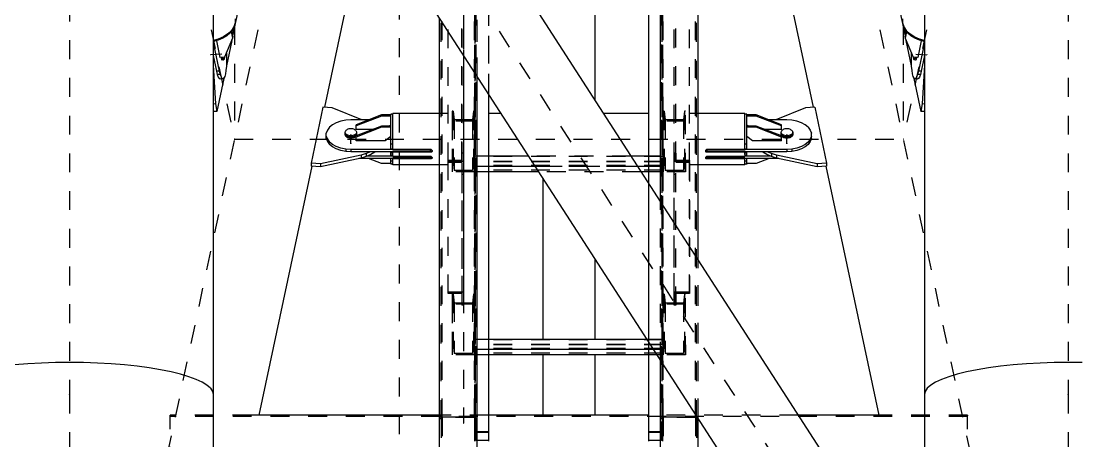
# Model space of a CAD drawing. Header units: millimetres. Extents: x 149919 to 150445, y 136651 to 136866.
# Drawn here: x 150259.96 to 150265.59, y 136826.68 to 136828.9 of the extents above; entities that cross this region are included whole.
import ezdxf

# ---------------------------------------------------------------- set-up
doc = ezdxf.new("R2010")
doc.units = ezdxf.units.MM
doc.header["$LTSCALE"] = 0.25
for name, pattern in [('CENTER', [50.8, 31.75, -6.35, 6.35, -6.35]), ('XKITLINE00', [0]), ('XKITLINE02', [4, 2, -2]), ('XKITLINE03', [6, 3, -1, 1, -1])]:
    doc.linetypes.add(name, pattern=pattern)

# ---------------------------------------------------------------- blocks, each defined once
blk = doc.blocks.new('çatıı')
at = {"color": 1, "linetype": 'XKITLINE03'}
for p, q in [((12049.02, 19347.97), (12049.01, 17639.73)), ((12055.02, 19330.99), (12055.02, 17630.24)), ((12154.97, 17630.24), (12154.97, 19330.99)), ((12049.01, 17897.76), (12049.01, 17778.54)), ((12160.99, 17778.54), (12160.99, 17897.76)), ((12055.01, 17799.82), (12055.01, 17773)), ((12154.99, 17773), (12154.99, 17799.82)), ((12049.01, 17778.54), (12049.01, 17709.22)), ((12160.99, 17709.22), (12160.99, 17778.54)), ((12154.99, 17775.87), (12055.01, 17775.87)), ((12055.01, 17702.73), (12055.01, 17675.91)), ((12154.99, 17675.91), (12154.99, 17702.73)), ((12154.99, 17678.78), (12055.01, 17678.78))]:
    blk.add_line(p, q, dxfattribs=at)
at = {"color": 116, "linetype": 'XKITLINE02', "true_color": 0x136734}
for p, q in [((12037.16, 17641.93), (12037.17, 19341.44)), ((12037.69, 17642.74), (12037.7, 19342.25)), ((12054.93, 17642.74), (12054.93, 19342.25)), ((12055.46, 17641.93), (12055.47, 19341.44)), ((12154.54, 17641.93), (12154.54, 19341.44)), ((12155.07, 17642.74), (12155.07, 19342.25)), ((12172.31, 17642.74), (12172.31, 19342.25)), ((12172.84, 17641.93), (12172.84, 19341.44)), ((12062.52, 17630.44), (12062.52, 19335.78)), ((12147.47, 17630.24), (12147.47, 19335.78)), ((12154.12, 17630.57), (12154.12, 19335.45)), ((12154.97, 17630.24), (12154.97, 19335.78)), ((12055.02, 17630.24), (12055.02, 19043.1)), ((12055.87, 17630.57), (12055.87, 19043.1)), ((12056.31, 17641.93), (12056.31, 19043.1)), ((12062.52, 17635.03), (12062.52, 19043.1)), ((12147.47, 17634.82), (12147.47, 19043.1)), ((12153.69, 17672.9), (12153.69, 19043.1)), ((12173.69, 17641.93), (12173.69, 19043.1)), ((12056.31, 17823.56), (12056.31, 17907.64)), ((12048.21, 17778.98), (12048.21, 17902.08)), ((12049.01, 17778.54), (12049.01, 17902.08)), ((12160.99, 17778.54), (12160.99, 17902.08)), ((12161.79, 17778.98), (12161.79, 17902.08)), ((12041.01, 17778.54), (12041.01, 17898.19)), ((12062.52, 17813.95), (12062.52, 17898.02)), ((12168.99, 17778.54), (12168.99, 17898.19)), ((12043.69, 17805.16), (12043.01, 17805.16)), ((12043.01, 17805.16), (12043.01, 17799.82)), ((12043.01, 17805.16), (12043.01, 17778.34)), ((12043.69, 17805.16), (12044.07, 17800.5)), ((12043.69, 17805.16), (12043.69, 17778.34)), ((12054.33, 17805.16), (12053.95, 17800.5)), ((12055.01, 17805.16), (12054.33, 17805.16)), ((12054.33, 17805.16), (12054.33, 17778.34)), ((12055.01, 17805.16), (12055.01, 17799.82)), ((12055.01, 17805.16), (12055.01, 17778.34)), ((12154.99, 17773), (12154.99, 17805.16)), ((12155.67, 17805.16), (12154.99, 17805.16)), ((12155.67, 17805.16), (12155.67, 17778.34)), ((12155.67, 17805.16), (12156.05, 17800.5)), ((12166.31, 17805.16), (12165.93, 17800.5)), ((12166.31, 17805.16), (12166.31, 17778.34)), ((12166.99, 17805.16), (12166.31, 17805.16)), ((12166.99, 17773), (12166.99, 17805.16)), ((12055.01, 17799.82), (12043.01, 17799.82)), ((12043.01, 17799.82), (12043.01, 17773)), ((12053.95, 17800.5), (12044.07, 17800.5)), ((12044.07, 17800.5), (12044.07, 17773.68)), ((12053.95, 17800.5), (12053.95, 17773.68)), ((12055.01, 17799.82), (12055.01, 17773)), ((12166.99, 17799.82), (12154.99, 17799.82)), ((12156.05, 17800.5), (12156.05, 17773.68)), ((12165.93, 17800.5), (12156.05, 17800.5)), ((12165.93, 17800.5), (12165.93, 17773.68)), ((12049.01, 17782.86), (12048.21, 17782.86)), ((12160.99, 17782.86), (12160.99, 17778.54)), ((12161.79, 17782.86), (12160.99, 17782.86)), ((12161.79, 17782.86), (12161.79, 17778.98)), ((12048.21, 17778.98), (12041.01, 17778.98)), ((12041.01, 17778.54), (12041.01, 17777.85)), ((12049.01, 17778.54), (12041.01, 17778.54)), ((12041.01, 17708.52), (12041.01, 17778.54)), ((12049.01, 17778.54), (12041.01, 17778.54)), ((12048.21, 17777.85), (12041.01, 17777.85)), ((12043.69, 17778.34), (12043.01, 17778.34)), ((12043.01, 17778.34), (12043.01, 17773)), ((12043.69, 17778.34), (12044.07, 17773.68)), ((12048.21, 17777.85), (12048.21, 17771.58)), ((12048.21, 17777.85), (12048.21, 17708.52)), ((12049.01, 17778.54), (12049.01, 17771.58)), ((12049.01, 17778.54), (12049.01, 17709.22)), ((12054.33, 17778.34), (12053.95, 17773.68)), ((12055.01, 17778.34), (12054.33, 17778.34)), ((12055.01, 17773), (12055.01, 17781.21)), ((12062.52, 17781.21), (12055.01, 17781.21)), ((12154.99, 17781.05), (12055.01, 17781.05)), ((12154.99, 17778.5), (12055.01, 17778.5)), ((12154.99, 17778.34), (12055.01, 17778.34)), ((12055.01, 17778.34), (12055.01, 17773)), ((12154.99, 17776.3), (12055.01, 17776.3)), ((12138.02, 17781.21), (12083.68, 17781.21)), ((12154.99, 17781.21), (12147.47, 17781.21)), ((12154.99, 17773), (12154.99, 17781.21)), ((12154.99, 17778.34), (12154.99, 17773)), ((12155.67, 17778.34), (12154.99, 17778.34)), ((12155.67, 17778.34), (12156.05, 17773.68)), ((12160.99, 17702.25), (12160.99, 17778.54)), ((12168.99, 17778.54), (12160.99, 17778.54)), ((12168.99, 17778.54), (12160.99, 17778.54)), ((12168.99, 17778.98), (12161.79, 17778.98)), ((12161.79, 17702.25), (12161.79, 17777.85)), ((12168.99, 17777.85), (12161.79, 17777.85)), ((12166.31, 17778.34), (12165.93, 17773.68)), ((12166.99, 17778.34), (12166.31, 17778.34)), ((12166.99, 17778.34), (12166.99, 17773)), ((12168.99, 17778.98), (12168.99, 17778.54)), ((12168.99, 17708.52), (12168.99, 17778.54)), ((12168.99, 17777.85), (12168.99, 17708.52)), ((12055.01, 17773), (12043.01, 17773)), ((12053.95, 17773.68), (12044.07, 17773.68)), ((12049.01, 17771.58), (12048.21, 17771.58)), ((12048.21, 17771.58), (12048.21, 17702.25)), ((12049.01, 17771.58), (12049.01, 17702.25)), ((12062.52, 17775.87), (12055.01, 17775.87)), ((12154.99, 17773.94), (12055.01, 17773.94)), ((12062.52, 17773), (12055.01, 17773)), ((12141.47, 17775.87), (12087.13, 17775.87)), ((12143.33, 17773), (12088.99, 17773)), ((12154.99, 17775.87), (12147.47, 17775.87)), ((12154.99, 17773), (12147.47, 17773)), ((12166.99, 17773), (12154.99, 17773)), ((12165.93, 17773.68), (12156.05, 17773.68)), ((12161.79, 17771.58), (12160.99, 17771.58)), ((12147.47, 17682.52), (12147.47, 17766.6)), ((12153.69, 17672.9), (12153.69, 17756.98)), ((12173.69, 17642.84), (12173.69, 17726.03)), ((12049.01, 17709.22), (12041.01, 17709.22)), ((12048.21, 17708.52), (12041.01, 17708.52)), ((12048.21, 17708.52), (12048.21, 17702.25)), ((12049.01, 17709.22), (12049.01, 17702.25)), ((12160.99, 17709.22), (12160.99, 17702.25)), ((12168.99, 17709.22), (12160.99, 17709.22)), ((12161.79, 17708.52), (12161.79, 17702.25)), ((12168.99, 17708.52), (12161.79, 17708.52)), ((12043.69, 17708.07), (12043.01, 17708.07)), ((12043.01, 17708.07), (12043.01, 17702.73)), ((12043.01, 17708.07), (12043.01, 17681.25)), ((12043.69, 17708.07), (12044.07, 17703.41)), ((12043.69, 17708.07), (12043.69, 17681.25)), ((12053.95, 17703.41), (12044.07, 17703.41)), ((12044.07, 17703.41), (12044.07, 17676.59)), ((12054.33, 17708.07), (12053.95, 17703.41)), ((12053.95, 17703.41), (12053.95, 17676.59)), ((12055.01, 17708.07), (12054.33, 17708.07)), ((12054.33, 17708.07), (12054.33, 17681.25)), ((12055.01, 17708.07), (12055.01, 17702.73)), ((12055.01, 17708.07), (12055.01, 17681.25)), ((12154.99, 17675.91), (12154.99, 17708.07)), ((12155.67, 17708.07), (12154.99, 17708.07)), ((12155.67, 17708.07), (12155.67, 17681.25)), ((12155.67, 17708.07), (12156.05, 17703.41)), ((12156.05, 17703.41), (12156.05, 17676.59)), ((12165.93, 17703.41), (12156.05, 17703.41)), ((12166.31, 17708.07), (12165.93, 17703.41)), ((12165.93, 17703.41), (12165.93, 17676.59)), ((12166.31, 17708.07), (12166.31, 17681.25)), ((12166.99, 17708.07), (12166.31, 17708.07)), ((12166.99, 17675.91), (12166.99, 17708.07)), ((12055.01, 17702.73), (12043.01, 17702.73)), ((12043.01, 17702.73), (12043.01, 17675.91)), ((12049.01, 17702.25), (12048.21, 17702.25)), ((12055.01, 17702.73), (12055.01, 17675.91)), ((12166.99, 17702.73), (12154.99, 17702.73)), ((12161.79, 17702.25), (12160.99, 17702.25)), ((12043.69, 17681.25), (12043.01, 17681.25)), ((12043.01, 17681.25), (12043.01, 17675.91)), ((12043.69, 17681.25), (12044.07, 17676.59)), ((12054.33, 17681.25), (12053.95, 17676.59)), ((12055.01, 17681.25), (12054.33, 17681.25)), ((12055.01, 17675.91), (12055.01, 17684.12)), ((12062.52, 17684.12), (12055.01, 17684.12)), ((12154.99, 17683.96), (12055.01, 17683.96)), ((12154.99, 17681.41), (12055.01, 17681.41)), ((12154.99, 17681.25), (12055.01, 17681.25)), ((12055.01, 17681.25), (12055.01, 17675.91)), ((12154.99, 17684.12), (12146.44, 17684.12)), ((12154.99, 17675.91), (12154.99, 17684.12)), ((12154.99, 17681.25), (12154.99, 17675.91)), ((12155.67, 17681.25), (12154.99, 17681.25)), ((12155.67, 17681.25), (12156.05, 17676.59)), ((12166.31, 17681.25), (12165.93, 17676.59)), ((12166.99, 17681.25), (12166.31, 17681.25)), ((12166.99, 17681.25), (12166.99, 17675.91)), ((12055.01, 17675.91), (12043.01, 17675.91)), ((12053.95, 17676.59), (12044.07, 17676.59)), ((12154.99, 17679.21), (12055.01, 17679.21)), ((12062.52, 17678.78), (12055.01, 17678.78)), ((12154.99, 17676.84), (12055.01, 17676.84)), ((12062.52, 17675.91), (12055.01, 17675.91)), ((12154.99, 17678.78), (12147.47, 17678.78)), ((12154.99, 17675.91), (12147.47, 17675.91)), ((12166.99, 17675.91), (12154.99, 17675.91)), ((12165.93, 17676.59), (12156.05, 17676.59)), ((11893.35, 17617.19), (11893.35, 17643.89)), ((11936.42, 17643.89), (11893.35, 17643.89)), ((11893.35, 17616.59), (11893.35, 17643.54)), ((12316.66, 17643.29), (11893.35, 17643.29)), ((12062.52, 17643.89), (12036.31, 17643.89)), ((12036.31, 17641.93), (12036.31, 17642.84)), ((12037.16, 17641.93), (12036.31, 17641.93)), ((12037.16, 17641.93), (12036.31, 17641.93)), ((12037.69, 17642.74), (12037.16, 17641.93)), ((12037.69, 17642.74), (12037.16, 17641.93)), ((12037.16, 17641.93), (12037.16, 17478.12)), ((12054.93, 17642.74), (12037.69, 17642.74)), ((12054.93, 17642.74), (12037.69, 17642.74)), ((12037.69, 17642.74), (12037.69, 17477.59)), ((12054.93, 17642.74), (12055.46, 17641.93)), ((12054.93, 17642.74), (12055.46, 17641.93)), ((12054.93, 17642.74), (12054.93, 17460.35)), ((12056.31, 17641.93), (12055.46, 17641.93)), ((12056.31, 17641.93), (12055.46, 17641.93)), ((12055.46, 17641.93), (12055.46, 17459.82)), ((12056.31, 17642.84), (12056.31, 17642.84)), ((12226.78, 17643.89), (12147.47, 17643.89)), ((12153.69, 17641.93), (12153.69, 17642.84)), ((12154.54, 17641.93), (12153.69, 17641.93)), ((12154.54, 17641.92), (12153.69, 17641.92)), ((12155.07, 17642.74), (12154.54, 17641.93)), ((12155.07, 17642.74), (12154.54, 17641.92)), ((12154.54, 17641.92), (12154.54, 17459.82)), ((12172.31, 17642.74), (12155.07, 17642.74)), ((12172.31, 17642.74), (12155.07, 17642.74)), ((12155.07, 17642.74), (12155.07, 17460.35)), ((12172.31, 17642.74), (12172.84, 17641.93)), ((12172.31, 17642.74), (12172.84, 17641.92)), ((12172.31, 17642.74), (12172.31, 17477.59)), ((12173.69, 17641.93), (12172.84, 17641.93)), ((12173.69, 17641.92), (12172.84, 17641.92)), ((12172.84, 17641.92), (12172.84, 17478.12)), ((12173.69, 17642.84), (12173.12, 17642.84)), ((12173.69, 17642.84), (12173.12, 17642.84)), ((12173.69, 17641.96), (12173.69, 17642.84)), ((12316.66, 17643.89), (12273.57, 17643.89)), ((12316.66, 17616.59), (12316.66, 17643.89)), ((12316.66, 17643.89), (12316.66, 17643.54)), ((12056.31, 17635.03), (12055.02, 17635.03)), ((12056.31, 17634.7), (12055.87, 17634.69)), ((12056.31, 17630.56), (12055.87, 17630.57)), ((12154.97, 17635.03), (12153.69, 17635.03)), ((12154.12, 17634.69), (12153.69, 17634.7)), ((12154.12, 17630.57), (12153.69, 17630.56))]:
    blk.add_line(p, q, dxfattribs=at)
at = {"color": 8, "linetype": 'CENTER'}
for p, q in [((11840, 19282.77), (11840, 17654.86)), ((12370, 19282.77), (12370, 17654.86)), ((11927.5, 18610.27), (11927.5, 17790.27)), ((12282.5, 18610.27), (12282.5, 17790.27)), ((12015, 18543.85), (12015, 16877.2)), ((12015, 18200.27), (11840, 17380.27)), ((11840, 18200.27), (12370, 17380.27)), ((11840, 18200.27), (11927.5, 17790.27)), ((12195, 18200.27), (12370, 17380.27)), ((12370, 18200.27), (12282.5, 17790.27)), ((11920.85, 17835.35), (11914.95, 17835.11)), ((12289.14, 17835.35), (12295.04, 17835.11)), ((11927.5, 17790.27), (12282.5, 17790.27)), ((11989.29, 17787.87), (11989.29, 17792.68)), ((12220.7, 17787.87), (12220.7, 17792.68)), ((11840, 17654.86), (11840, 16010.75)), ((12370, 17654.86), (12370, 16010.75))]:
    blk.add_line(p, q, dxfattribs=at)
at = {"color": 7, "linetype": 'XKITLINE00'}
for p, q in [((12147.47, 17766.6), (12147.47, 18177.45)), ((12153.69, 17756.98), (12153.69, 18177.45)), ((12173.69, 17726.03), (12173.69, 18177.45)), ((12036.31, 17642.84), (12036.31, 17854.51)), ((12056.31, 17642.84), (12056.31, 17823.56)), ((12062.52, 17630.24), (12062.52, 17813.95)), ((12083.68, 17781.21), (12062.52, 17781.21)), ((12147.47, 17781.21), (12138.02, 17781.21)), ((12087.13, 17775.87), (12062.52, 17775.87)), ((12088.99, 17773), (12062.52, 17773)), ((12147.47, 17775.87), (12141.47, 17775.87)), ((12147.47, 17773), (12143.33, 17773)), ((12146.44, 17684.12), (12062.52, 17684.12)), ((12147.47, 17634.82), (12147.47, 17682.52)), ((12147.47, 17678.78), (12062.52, 17678.78)), ((12147.47, 17675.91), (12062.52, 17675.91)), ((12153.69, 17642.84), (12153.69, 17672.9)), ((12036.31, 17643.89), (11936.42, 17643.89)), ((12056.31, 17642.84), (12036.31, 17642.84)), ((12036.31, 17478.97), (12036.31, 17642.84)), ((12056.31, 17642.84), (12036.31, 17642.84)), ((12056.31, 17458.97), (12056.31, 17642.84)), ((12147.47, 17643.89), (12062.52, 17643.89)), ((12173.12, 17642.84), (12153.69, 17642.84)), ((12153.69, 17458.97), (12153.69, 17642.84)), ((12173.12, 17642.84), (12153.69, 17642.84)), ((12173.69, 17478.97), (12173.69, 17641.96)), ((12273.57, 17643.89), (12226.78, 17643.89)), ((12062.52, 17635.03), (12056.31, 17635.03)), ((12062.52, 17634.82), (12056.31, 17634.7)), ((12062.52, 17630.44), (12056.31, 17630.56)), ((12153.69, 17635.03), (12147.47, 17635.03)), ((12153.69, 17634.7), (12147.47, 17634.82)), ((12147.47, 17630.24), (12147.47, 17634.82)), ((12153.69, 17630.56), (12147.47, 17630.44))]:
    blk.add_line(p, q, dxfattribs=at)
at = {"color": 8, "linetype": 'XKITLINE00'}
for p, q in [((12293.8, 18165.01), (12293.8, 17654.86)), ((12179.05, 18068.02), (12234.71, 17807.22)), ((11986.48, 18015.68), (12262.23, 17589.04)), ((11916.2, 17996.63), (11916.2, 17654.86)), ((11947.92, 17991.25), (12223.68, 17564.61)), ((11998.02, 17913.75), (11975.28, 17807.22)), ((11931.44, 17868.21), (11926.56, 17845.03)), ((12118.8, 17870.09), (12118.8, 17810.96)), ((12278.55, 17868.21), (12283.43, 17845.03)), ((11927.18, 17849.94), (11925.88, 17847.92)), ((11927.63, 17850.67), (11926.12, 17847.1)), ((11927.39, 17850.35), (11926.56, 17848.51)), ((11927.84, 17852.03), (11927.18, 17849.94)), ((11927.47, 17850.84), (11927.39, 17850.35)), ((11927.54, 17851.09), (11927.63, 17850.67)), ((11927.74, 17851.35), (11927.63, 17850.67)), ((11927.69, 17851.57), (11927.74, 17851.35)), ((11927.83, 17854.09), (11927.84, 17852.03)), ((12282.16, 17854.09), (12282.15, 17852.03)), ((12282.15, 17852.03), (12282.81, 17849.94)), ((12282.3, 17851.57), (12282.25, 17851.35)), ((12282.25, 17851.35), (12282.36, 17850.67)), ((12282.45, 17851.09), (12282.36, 17850.67)), ((12282.36, 17850.67), (12283.87, 17847.1)), ((12282.53, 17850.84), (12282.6, 17850.35)), ((12282.6, 17850.35), (12283.43, 17848.51)), ((12282.81, 17849.94), (12284.11, 17847.92)), ((11921.3, 17843.84), (11918.87, 17842.78)), ((11921.65, 17844.52), (11918.93, 17843.3)), ((11923.45, 17845.18), (11921.3, 17843.84)), ((11924, 17846.08), (11921.65, 17844.52)), ((11926.56, 17843.83), (11922.28, 17833.73)), ((11925.23, 17846.76), (11923.45, 17845.18)), ((11925.88, 17847.92), (11924, 17846.08)), ((11925.78, 17847.49), (11925.23, 17846.76)), ((11925.79, 17847.47), (11925.77, 17847.47)), ((11926.56, 17848.51), (11925.79, 17847.5)), ((11925.79, 17847.5), (11925.79, 17847.47)), ((11925.79, 17847.47), (11926.56, 17843.83)), ((11925.98, 17847.75), (11926.67, 17844.51)), ((11926.67, 17844.51), (11926.56, 17843.83)), ((12284.01, 17847.75), (12283.32, 17844.51)), ((12283.32, 17844.51), (12283.43, 17843.83)), ((12283.43, 17848.51), (12284.2, 17847.5)), ((12284.21, 17847.47), (12283.43, 17843.83)), ((12283.43, 17843.83), (12287.71, 17833.73)), ((12285.99, 17846.08), (12284.11, 17847.92)), ((12284.2, 17847.5), (12284.21, 17847.47)), ((12284.21, 17847.49), (12284.76, 17846.76)), ((12284.22, 17847.47), (12284.21, 17847.47)), ((12286.54, 17845.18), (12284.76, 17846.76)), ((12288.34, 17844.52), (12285.99, 17846.08)), ((12288.69, 17843.84), (12286.54, 17845.18)), ((12291.06, 17843.3), (12288.34, 17844.52)), ((12291.12, 17842.78), (12288.69, 17843.84)), ((11918.93, 17843.3), (11916.2, 17842.55)), ((11916.2, 17842.33), (11916.25, 17842.06)), ((11916.2, 17841.61), (11919.44, 17826.39)), ((11918.87, 17842.78), (11916.25, 17842.06)), ((11917.93, 17842.52), (11919.82, 17833.63)), ((11918.77, 17843.25), (11918.87, 17842.78)), ((11926.06, 17842.64), (11923.22, 17829.16)), ((12283.93, 17842.64), (12286.77, 17829.16)), ((12292.07, 17842.52), (12290.17, 17833.63)), ((12293.8, 17841.61), (12290.55, 17826.39)), ((12293.8, 17842.55), (12291.06, 17843.3)), ((12291.23, 17843.25), (12291.12, 17842.78)), ((12293.74, 17842.06), (12291.12, 17842.78)), ((12293.8, 17842.33), (12293.74, 17842.06)), ((11916.2, 17834.65), (11917.97, 17826.33)), ((11922.28, 17833.73), (11919.82, 17833.63)), ((11920.44, 17833.66), (11920.51, 17833.23)), ((11921.3, 17833.27), (11920.51, 17833.23)), ((11920.51, 17833.23), (11920.6, 17832.87)), ((11920.6, 17832.87), (11920.7, 17832.59)), ((11920.7, 17832.59), (11920.8, 17832.39)), ((11920.8, 17832.39), (11920.9, 17832.28)), ((11921.22, 17833.69), (11921.3, 17833.27)), ((11921.3, 17833.27), (11921.39, 17832.91)), ((11921.39, 17832.91), (11921.49, 17832.62)), ((11921.49, 17832.62), (11921.59, 17832.42)), ((11921.59, 17832.42), (11921.69, 17832.31)), ((11921.88, 17832.37), (11921.79, 17832.29)), ((11921.97, 17832.54), (11921.88, 17832.37)), ((11922.05, 17832.79), (11921.97, 17832.54)), ((11922.11, 17833.13), (11922.05, 17832.79)), ((11922.16, 17833.53), (11922.11, 17833.13)), ((11922.18, 17833.73), (11922.16, 17833.53)), ((11923.22, 17835.96), (11923.3, 17834.26)), ((11923.3, 17834.26), (11923.31, 17831.57)), ((12286.69, 17834.26), (12286.68, 17831.57)), ((12286.77, 17835.96), (12286.69, 17834.26)), ((12290.17, 17833.63), (12287.71, 17833.73)), ((12287.81, 17833.73), (12287.83, 17833.53)), ((12287.83, 17833.53), (12287.88, 17833.13)), ((12287.88, 17833.13), (12287.94, 17832.79)), ((12287.94, 17832.79), (12288.02, 17832.54)), ((12288.02, 17832.54), (12288.11, 17832.37)), ((12288.2, 17832.29), (12288.11, 17832.37)), ((12288.4, 17832.42), (12288.3, 17832.31)), ((12288.51, 17832.62), (12288.4, 17832.42)), ((12288.6, 17832.91), (12288.51, 17832.62)), ((12288.69, 17833.27), (12288.6, 17832.91)), ((12288.77, 17833.69), (12288.69, 17833.27)), ((12289.48, 17833.23), (12288.69, 17833.27)), ((12289.19, 17832.39), (12289.09, 17832.28)), ((12289.29, 17832.59), (12289.19, 17832.39)), ((12289.39, 17832.87), (12289.29, 17832.59)), ((12289.48, 17833.23), (12289.39, 17832.87)), ((12289.55, 17833.66), (12289.48, 17833.23)), ((12293.8, 17834.65), (12292.02, 17826.33)), ((11916.2, 17829.62), (11917.42, 17808.99)), ((11921, 17832.26), (11920.9, 17832.28)), ((11921.79, 17832.29), (11921, 17832.26)), ((11921.79, 17832.29), (11921.69, 17832.31)), ((11923.02, 17826.8), (11922.73, 17824.93)), ((11923.22, 17829.05), (11923.02, 17826.8)), ((11923.31, 17831.57), (11923.22, 17829.05)), ((12286.68, 17831.57), (12286.77, 17829.05)), ((12286.77, 17829.05), (12286.97, 17826.8)), ((12286.97, 17826.8), (12287.27, 17824.93)), ((12288.3, 17832.31), (12288.2, 17832.29)), ((12288.99, 17832.26), (12288.2, 17832.29)), ((12289.09, 17832.28), (12288.99, 17832.26)), ((12293.8, 17829.62), (12292.57, 17808.99)), ((11919.44, 17826.39), (11917.97, 17826.33)), ((11917.97, 17826.33), (11918.42, 17824.54)), ((11921.83, 17822.56), (11918.13, 17804.97)), ((11919.9, 17824.6), (11918.42, 17824.54)), ((11918.42, 17824.54), (11918.92, 17823.23)), ((11918.92, 17823.23), (11919.44, 17822.44)), ((11919.44, 17826.39), (11919.9, 17824.6)), ((11919.95, 17822.21), (11919.44, 17822.44)), ((11919.9, 17824.6), (11920.39, 17823.29)), ((11921.42, 17822.27), (11919.95, 17822.21)), ((11920.39, 17823.29), (11920.91, 17822.5)), ((11921.42, 17822.27), (11920.91, 17822.5)), ((11921.91, 17822.61), (11921.42, 17822.27)), ((11922.35, 17823.51), (11921.91, 17822.61)), ((11922.73, 17824.93), (11922.35, 17823.51)), ((12287.27, 17824.93), (12287.64, 17823.51)), ((12287.64, 17823.51), (12288.08, 17822.61)), ((12288.57, 17822.27), (12288.08, 17822.61)), ((12288.16, 17822.56), (12291.86, 17804.97)), ((12289.08, 17822.5), (12288.57, 17822.27)), ((12290.04, 17822.21), (12288.57, 17822.27)), ((12289.6, 17823.29), (12289.08, 17822.5)), ((12290.09, 17824.6), (12289.6, 17823.29)), ((12290.56, 17822.44), (12290.04, 17822.21)), ((12290.55, 17826.39), (12290.09, 17824.6)), ((12291.57, 17824.54), (12290.09, 17824.6)), ((12292.02, 17826.33), (12290.55, 17826.39)), ((12291.07, 17823.23), (12290.56, 17822.44)), ((12291.57, 17824.54), (12291.07, 17823.23)), ((12292.02, 17826.33), (12291.57, 17824.54)), ((11917.42, 17808.99), (11916.2, 17808.94)), ((11918.13, 17804.97), (11916.2, 17804.89)), ((11917.42, 17808.99), (11918.13, 17804.97)), ((11974.5, 17807.28), (11968.17, 17777.62)), ((11979.46, 17806.9), (11974.5, 17807.28)), ((11995.09, 17800.51), (11979.46, 17806.9)), ((12230.53, 17806.9), (12214.91, 17800.51)), ((12235.49, 17807.28), (12230.53, 17806.9)), ((12235.49, 17807.28), (12241.82, 17777.62)), ((12292.57, 17808.99), (12291.86, 17804.97)), ((12293.8, 17804.89), (12291.86, 17804.97)), ((12293.8, 17808.94), (12292.57, 17808.99)), ((11981.59, 17799.02), (11979.55, 17797.92)), ((11983.96, 17799.84), (11981.59, 17799.02)), ((11986.56, 17800.34), (11983.96, 17799.84)), ((11989.29, 17800.51), (11986.56, 17800.34)), ((11998.67, 17800.51), (11989.29, 17800.51)), ((12005.59, 17803.18), (11992.09, 17797.97)), ((12005.59, 17802.58), (11992.09, 17797.37)), ((12010.59, 17803.18), (12005.59, 17803.18)), ((12005.59, 17803.18), (12005.59, 17802.58)), ((12010.59, 17802.58), (12005.59, 17802.58)), ((12011.59, 17803.48), (12010.59, 17803.48)), ((12010.59, 17803.48), (12010.59, 17803.42)), ((12010.59, 17803.42), (12010.59, 17803.18)), ((12010.59, 17803.18), (12010.59, 17803.15)), ((12010.59, 17796.63), (12010.59, 17803.15)), ((12011.59, 17784.81), (12011.59, 17803.92)), ((12041.01, 17803.92), (12011.59, 17803.92)), ((12055.02, 17803.92), (12055.01, 17803.92)), ((12069.01, 17803.92), (12062.52, 17803.92)), ((12147.47, 17803.92), (12123.35, 17803.92)), ((12154.99, 17803.92), (12154.97, 17803.92)), ((12198.4, 17803.92), (12168.99, 17803.92)), ((12198.4, 17784.81), (12198.4, 17803.92)), ((12199.4, 17803.48), (12198.4, 17803.48)), ((12199.4, 17803.48), (12199.4, 17803.42)), ((12199.4, 17803.42), (12199.4, 17803.18)), ((12199.4, 17803.18), (12199.4, 17803.15)), ((12204.4, 17803.18), (12199.4, 17803.18)), ((12199.4, 17796.63), (12199.4, 17803.15)), ((12204.4, 17802.58), (12199.4, 17802.58)), ((12204.4, 17803.18), (12204.4, 17802.58)), ((12217.9, 17797.97), (12204.4, 17803.18)), ((12217.9, 17797.37), (12204.4, 17802.58)), ((12220.7, 17800.51), (12211.32, 17800.51)), ((12223.43, 17800.34), (12220.7, 17800.51)), ((12226.03, 17799.84), (12223.43, 17800.34)), ((12228.4, 17799.02), (12226.03, 17799.84)), ((12230.44, 17797.92), (12228.4, 17799.02)), ((11976.83, 17795.1), (11976.26, 17793.5)), ((11976.26, 17790.66), (11976.26, 17793.5)), ((11977.94, 17796.6), (11976.83, 17795.1)), ((11979.55, 17797.92), (11977.94, 17796.6)), ((11986.24, 17794.28), (11986.19, 17793.96)), ((11986.19, 17793.96), (11986.19, 17793.32)), ((11986.19, 17793.96), (11986.24, 17793.64)), ((11986.19, 17793.32), (11986.24, 17793)), ((11986.19, 17793.32), (11986.19, 17792.68)), ((11986.19, 17793.32), (11986.24, 17793)), ((11986.38, 17794.6), (11986.24, 17794.28)), ((11986.24, 17793.64), (11986.38, 17793.33)), ((11986.24, 17793), (11986.38, 17792.69)), ((11986.24, 17793), (11986.38, 17792.69)), ((11986.6, 17794.89), (11986.38, 17794.6)), ((11986.38, 17793.33), (11986.6, 17793.03)), ((11986.91, 17795.15), (11986.6, 17794.89)), ((11986.91, 17792.77), (11986.6, 17793.03)), ((11987.3, 17795.38), (11986.91, 17795.15)), ((11987.74, 17795.57), (11987.3, 17795.38)), ((11988.23, 17795.7), (11987.74, 17795.57)), ((11988.75, 17795.79), (11988.23, 17795.7)), ((11989.29, 17795.82), (11988.75, 17795.79)), ((11989.83, 17795.79), (11989.29, 17795.82)), ((11990.35, 17795.7), (11989.83, 17795.79)), ((11990.84, 17795.57), (11990.35, 17795.7)), ((11991.28, 17795.38), (11990.84, 17795.57)), ((11991.66, 17795.15), (11991.28, 17795.38)), ((11991.97, 17794.89), (11991.66, 17795.15)), ((11991.97, 17793.03), (11991.66, 17792.77)), ((11991.97, 17794.89), (11992.2, 17794.6)), ((11992.2, 17793.33), (11991.97, 17793.03)), ((11992.09, 17795.37), (11992.09, 17797.97)), ((12005.59, 17797.2), (11992.09, 17791.99)), ((12005.59, 17796.6), (11992.09, 17791.39)), ((12000.84, 17795.37), (11992.09, 17795.37)), ((11992.2, 17794.6), (11992.34, 17794.28)), ((11992.34, 17793.64), (11992.2, 17793.33)), ((11992.34, 17793), (11992.2, 17792.69)), ((11992.34, 17793), (11992.2, 17792.69)), ((11992.34, 17794.28), (11992.39, 17793.96)), ((11992.39, 17793.96), (11992.34, 17793.64)), ((11992.39, 17793.32), (11992.34, 17793)), ((11992.39, 17793.32), (11992.34, 17793)), ((11992.39, 17793.96), (11992.39, 17793.32)), ((11992.39, 17793.32), (11992.39, 17792.68)), ((12010.59, 17797.2), (12005.59, 17797.2)), ((12005.59, 17797.2), (12005.59, 17796.6)), ((12010.59, 17796.6), (12005.59, 17796.6)), ((12010.59, 17797.77), (12009.87, 17797.2)), ((12010.59, 17796.63), (12010.59, 17796.6)), ((12010.59, 17796.6), (12010.59, 17796.59)), ((12010.59, 17790.35), (12010.59, 17796.59)), ((12200.12, 17797.2), (12199.4, 17797.77)), ((12204.4, 17797.2), (12199.4, 17797.2)), ((12199.4, 17796.63), (12199.4, 17796.6)), ((12204.4, 17796.6), (12199.4, 17796.6)), ((12199.4, 17796.6), (12199.4, 17796.59)), ((12199.4, 17790.35), (12199.4, 17796.59)), ((12204.4, 17797.2), (12204.4, 17796.6)), ((12217.9, 17791.99), (12204.4, 17797.2)), ((12217.9, 17791.39), (12204.4, 17796.6)), ((12217.9, 17795.37), (12209.15, 17795.37)), ((12217.65, 17794.28), (12217.6, 17793.96)), ((12217.6, 17793.96), (12217.65, 17793.64)), ((12217.6, 17793.96), (12217.6, 17793.32)), ((12217.6, 17793.32), (12217.6, 17792.68)), ((12217.6, 17793.32), (12217.65, 17793)), ((12217.6, 17793.32), (12217.65, 17793)), ((12217.79, 17794.6), (12217.65, 17794.28)), ((12217.65, 17793.64), (12217.79, 17793.33)), ((12217.65, 17793), (12217.79, 17792.69)), ((12217.65, 17793), (12217.79, 17792.69)), ((12218.02, 17794.89), (12217.79, 17794.6)), ((12217.79, 17793.33), (12218.02, 17793.03)), ((12217.9, 17795.37), (12217.9, 17797.97)), ((12218.33, 17795.15), (12218.02, 17794.89)), ((12218.33, 17792.77), (12218.02, 17793.03)), ((12218.71, 17795.38), (12218.33, 17795.15)), ((12219.15, 17795.57), (12218.71, 17795.38)), ((12219.64, 17795.7), (12219.15, 17795.57)), ((12220.16, 17795.79), (12219.64, 17795.7)), ((12220.7, 17795.82), (12220.16, 17795.79)), ((12221.24, 17795.79), (12220.7, 17795.82)), ((12221.76, 17795.7), (12221.24, 17795.79)), ((12222.25, 17795.57), (12221.76, 17795.7)), ((12222.7, 17795.38), (12222.25, 17795.57)), ((12223.08, 17795.15), (12222.7, 17795.38)), ((12223.39, 17794.89), (12223.08, 17795.15)), ((12223.39, 17793.03), (12223.08, 17792.77)), ((12223.39, 17794.89), (12223.62, 17794.6)), ((12223.62, 17793.33), (12223.39, 17793.03)), ((12223.62, 17794.6), (12223.76, 17794.28)), ((12223.76, 17793.64), (12223.62, 17793.33)), ((12223.76, 17793), (12223.62, 17792.69)), ((12223.76, 17793), (12223.62, 17792.69)), ((12223.76, 17794.28), (12223.8, 17793.96)), ((12223.8, 17793.96), (12223.76, 17793.64)), ((12223.8, 17793.32), (12223.76, 17793)), ((12223.8, 17793.32), (12223.76, 17793)), ((12223.8, 17793.96), (12223.8, 17793.32)), ((12223.8, 17793.32), (12223.8, 17792.68)), ((12232.05, 17796.6), (12230.44, 17797.92)), ((12232.05, 17796.6), (12233.16, 17795.1)), ((12233.16, 17795.1), (12233.73, 17793.5)), ((12233.73, 17790.66), (12233.73, 17793.5)), ((11976.26, 17791.86), (11976.83, 17790.26)), ((11976.26, 17790.66), (11976.83, 17789.06)), ((11976.83, 17790.26), (11977.94, 17788.76)), ((11976.83, 17789.06), (11977.94, 17787.56)), ((11979.55, 17787.44), (11977.94, 17788.76)), ((11979.55, 17786.23), (11977.94, 17787.56)), ((11981.59, 17786.34), (11979.55, 17787.44)), ((11986.19, 17792.68), (11986.24, 17792.36)), ((11986.24, 17792.36), (11986.38, 17792.05)), ((11986.38, 17792.69), (11986.6, 17792.39)), ((11986.38, 17792.69), (11986.6, 17792.39)), ((11986.38, 17792.05), (11986.6, 17791.75)), ((11986.91, 17792.13), (11986.6, 17792.39)), ((11986.91, 17792.13), (11986.6, 17792.39)), ((11986.91, 17791.49), (11986.6, 17791.75)), ((11987.3, 17792.54), (11986.91, 17792.77)), ((11987.3, 17791.9), (11986.91, 17792.13)), ((11987.3, 17791.9), (11986.91, 17792.13)), ((11987.3, 17791.26), (11986.91, 17791.49)), ((11987.74, 17792.36), (11987.3, 17792.54)), ((11987.74, 17791.71), (11987.3, 17791.9)), ((11987.74, 17791.71), (11987.3, 17791.9)), ((11987.74, 17791.07), (11987.3, 17791.26)), ((11988.23, 17792.22), (11987.74, 17792.36)), ((11988.23, 17791.58), (11987.74, 17791.71)), ((11988.23, 17791.58), (11987.74, 17791.71)), ((11988.23, 17790.94), (11987.74, 17791.07)), ((11988.75, 17792.14), (11988.23, 17792.22)), ((11988.75, 17791.49), (11988.23, 17791.58)), ((11988.75, 17791.49), (11988.23, 17791.58)), ((11988.75, 17790.85), (11988.23, 17790.94)), ((11989.29, 17792.11), (11988.75, 17792.14)), ((11989.29, 17791.47), (11988.75, 17791.49)), ((11989.29, 17791.47), (11988.75, 17791.49)), ((11989.29, 17790.83), (11988.75, 17790.85)), ((11989.83, 17792.14), (11989.29, 17792.11)), ((11989.29, 17792.11), (11989.29, 17791.47)), ((11989.83, 17791.49), (11989.29, 17791.47)), ((11989.83, 17791.49), (11989.29, 17791.47)), ((11989.29, 17791.47), (11989.29, 17790.83)), ((11989.83, 17790.85), (11989.29, 17790.83)), ((11990.35, 17792.22), (11989.83, 17792.14)), ((11990.35, 17791.58), (11989.83, 17791.49)), ((11990.35, 17791.58), (11989.83, 17791.49)), ((11990.35, 17790.94), (11989.83, 17790.85)), ((11990.84, 17792.36), (11990.35, 17792.22)), ((11990.84, 17791.71), (11990.35, 17791.58)), ((11990.84, 17791.71), (11990.35, 17791.58)), ((11990.84, 17791.07), (11990.35, 17790.94)), ((11991.28, 17792.54), (11990.84, 17792.36)), ((11991.28, 17791.9), (11990.84, 17791.71)), ((11991.28, 17791.9), (11990.84, 17791.71)), ((11991.28, 17791.26), (11990.84, 17791.07)), ((11991.66, 17792.77), (11991.28, 17792.54)), ((11991.66, 17792.13), (11991.28, 17791.9)), ((11991.66, 17792.13), (11991.28, 17791.9)), ((11991.66, 17791.49), (11991.28, 17791.26)), ((11991.97, 17792.39), (11991.66, 17792.13)), ((11991.97, 17792.39), (11991.66, 17792.13)), ((11991.97, 17791.75), (11991.66, 17791.49)), ((11992.2, 17792.69), (11991.97, 17792.39)), ((11992.2, 17792.69), (11991.97, 17792.39)), ((11992.09, 17791.9), (11991.97, 17791.75)), ((11992.09, 17789.39), (11992.09, 17791.99)), ((12007.59, 17789.39), (11992.09, 17789.39)), ((11992.2, 17792.05), (11992.19, 17792.03)), ((11992.34, 17792.36), (11992.2, 17792.05)), ((11992.39, 17792.68), (11992.34, 17792.36)), ((12010.59, 17791.79), (12007.59, 17789.39)), ((12010.59, 17785.06), (12010.59, 17790.35)), ((12011.59, 17787.65), (12010.59, 17787.65)), ((12199.4, 17787.65), (12198.4, 17787.65)), ((12202.4, 17789.39), (12199.4, 17791.79)), ((12199.4, 17785.06), (12199.4, 17790.35)), ((12217.9, 17789.39), (12202.4, 17789.39)), ((12217.6, 17792.68), (12217.65, 17792.36)), ((12217.65, 17792.36), (12217.79, 17792.05)), ((12217.79, 17792.69), (12218.02, 17792.39)), ((12217.79, 17792.69), (12218.02, 17792.39)), ((12217.79, 17792.05), (12217.8, 17792.03)), ((12217.9, 17789.39), (12217.9, 17791.99)), ((12217.9, 17791.9), (12218.02, 17791.75)), ((12218.33, 17792.13), (12218.02, 17792.39)), ((12218.33, 17792.13), (12218.02, 17792.39)), ((12218.33, 17791.49), (12218.02, 17791.75)), ((12218.71, 17792.54), (12218.33, 17792.77)), ((12218.71, 17791.9), (12218.33, 17792.13)), ((12218.71, 17791.9), (12218.33, 17792.13)), ((12218.71, 17791.26), (12218.33, 17791.49)), ((12219.15, 17792.36), (12218.71, 17792.54)), ((12219.15, 17791.71), (12218.71, 17791.9)), ((12219.15, 17791.71), (12218.71, 17791.9)), ((12219.15, 17791.07), (12218.71, 17791.26)), ((12219.64, 17792.22), (12219.15, 17792.36)), ((12219.64, 17791.58), (12219.15, 17791.71)), ((12219.64, 17791.58), (12219.15, 17791.71)), ((12219.64, 17790.94), (12219.15, 17791.07)), ((12220.16, 17792.14), (12219.64, 17792.22)), ((12220.16, 17791.49), (12219.64, 17791.58)), ((12220.16, 17791.49), (12219.64, 17791.58)), ((12220.16, 17790.85), (12219.64, 17790.94)), ((12220.7, 17792.11), (12220.16, 17792.14)), ((12220.7, 17791.47), (12220.16, 17791.49)), ((12220.7, 17791.47), (12220.16, 17791.49)), ((12220.7, 17790.83), (12220.16, 17790.85)), ((12221.24, 17792.14), (12220.7, 17792.11)), ((12220.7, 17792.11), (12220.7, 17791.47)), ((12221.24, 17791.49), (12220.7, 17791.47)), ((12221.24, 17791.49), (12220.7, 17791.47)), ((12220.7, 17791.47), (12220.7, 17790.83)), ((12221.24, 17790.85), (12220.7, 17790.83)), ((12221.76, 17792.22), (12221.24, 17792.14)), ((12221.76, 17791.58), (12221.24, 17791.49)), ((12221.76, 17791.58), (12221.24, 17791.49)), ((12221.76, 17790.94), (12221.24, 17790.85)), ((12222.25, 17792.36), (12221.76, 17792.22)), ((12222.25, 17791.71), (12221.76, 17791.58)), ((12222.25, 17791.71), (12221.76, 17791.58)), ((12222.25, 17791.07), (12221.76, 17790.94)), ((12222.7, 17792.54), (12222.25, 17792.36)), ((12222.7, 17791.9), (12222.25, 17791.71)), ((12222.7, 17791.9), (12222.25, 17791.71)), ((12222.7, 17791.26), (12222.25, 17791.07)), ((12223.08, 17792.77), (12222.7, 17792.54)), ((12223.08, 17792.13), (12222.7, 17791.9)), ((12223.08, 17792.13), (12222.7, 17791.9)), ((12223.08, 17791.49), (12222.7, 17791.26)), ((12223.39, 17792.39), (12223.08, 17792.13)), ((12223.39, 17792.39), (12223.08, 17792.13)), ((12223.39, 17791.75), (12223.08, 17791.49)), ((12223.62, 17792.69), (12223.39, 17792.39)), ((12223.62, 17792.69), (12223.39, 17792.39)), ((12223.62, 17792.05), (12223.39, 17791.75)), ((12223.76, 17792.36), (12223.62, 17792.05)), ((12223.8, 17792.68), (12223.76, 17792.36)), ((12230.44, 17787.44), (12228.4, 17786.34)), ((12232.05, 17788.76), (12230.44, 17787.44)), ((12232.05, 17787.56), (12230.44, 17786.23)), ((12233.16, 17790.26), (12232.05, 17788.76)), ((12233.16, 17789.06), (12232.05, 17787.56)), ((12233.73, 17791.86), (12233.16, 17790.26)), ((12233.73, 17790.66), (12233.16, 17789.06)), ((11994.81, 17781.9), (11973.13, 17777.24)), ((11981.59, 17785.14), (11979.55, 17786.23)), ((11983.96, 17785.52), (11981.59, 17786.34)), ((11983.96, 17784.32), (11981.59, 17785.14)), ((11986.56, 17785.02), (11983.96, 17785.52)), ((11986.56, 17783.81), (11983.96, 17784.32)), ((11989.29, 17784.84), (11986.56, 17785.02)), ((11986.56, 17785.02), (11986.56, 17783.81)), ((11989.29, 17783.64), (11986.56, 17783.81)), ((12011.59, 17784.84), (11989.29, 17784.84)), ((11989.29, 17784.84), (11989.29, 17783.64)), ((12031.59, 17783.64), (11989.29, 17783.64)), ((11997.51, 17782.66), (11994.81, 17781.9)), ((11994.81, 17781.9), (11994.81, 17780.3)), ((11999.81, 17783.64), (11997.51, 17782.66)), ((11997.51, 17782.66), (11997.51, 17781.06)), ((11999.93, 17782.09), (11997.51, 17781.06)), ((12002, 17783.37), (11999.93, 17782.09)), ((12002.3, 17783.64), (12002, 17783.37)), ((12011.59, 17785.06), (12010.59, 17785.06)), ((12010.59, 17782.35), (12010.59, 17783.64)), ((12011.59, 17783.52), (12010.59, 17783.52)), ((12011.59, 17782.92), (12010.59, 17782.92)), ((12010.59, 17781.27), (12010.59, 17782.35)), ((12011.59, 17781.8), (12010.59, 17781.8)), ((12031.59, 17784.81), (12011.59, 17784.81)), ((12011.59, 17784.81), (12011.59, 17784.48)), ((12031.59, 17784.48), (12011.59, 17784.48)), ((12011.59, 17783.64), (12011.59, 17783.33)), ((12011.59, 17783.64), (12011.59, 17783.52)), ((12011.59, 17781.08), (12011.59, 17783.33)), ((12031.59, 17783.33), (12011.59, 17783.33)), ((12031.85, 17784.75), (12031.59, 17784.81)), ((12031.59, 17783.64), (12031.59, 17784.81)), ((12031.85, 17783.72), (12031.59, 17783.69)), ((12031.59, 17783.64), (12031.59, 17783.33)), ((12031.85, 17783.36), (12031.59, 17783.33)), ((12032.09, 17784.66), (12031.85, 17784.75)), ((12032.09, 17783.83), (12031.85, 17783.72)), ((12031.85, 17783.72), (12031.85, 17783.36)), ((12032.09, 17783.47), (12031.85, 17783.36)), ((12032.28, 17784.5), (12032.09, 17784.66)), ((12032.28, 17783.99), (12032.09, 17783.83)), ((12032.28, 17783.63), (12032.09, 17783.47)), ((12032.28, 17784.5), (12032.4, 17784.29)), ((12032.4, 17784.2), (12032.28, 17783.99)), ((12032.4, 17783.84), (12032.28, 17783.63)), ((12032.4, 17784.29), (12032.44, 17784.07)), ((12032.44, 17784.07), (12032.4, 17783.84)), ((12177.59, 17784.29), (12177.55, 17784.07)), ((12177.55, 17784.07), (12177.59, 17783.84)), ((12177.71, 17784.5), (12177.59, 17784.29)), ((12177.59, 17784.2), (12177.71, 17783.99)), ((12177.59, 17783.84), (12177.71, 17783.63)), ((12177.9, 17784.66), (12177.71, 17784.5)), ((12177.9, 17783.83), (12177.71, 17783.99)), ((12177.9, 17783.47), (12177.71, 17783.63)), ((12178.14, 17784.75), (12177.9, 17784.66)), ((12178.14, 17783.72), (12177.9, 17783.83)), ((12178.14, 17783.36), (12177.9, 17783.47)), ((12178.4, 17784.81), (12178.14, 17784.75)), ((12178.14, 17783.72), (12178.14, 17783.36)), ((12178.4, 17783.69), (12178.14, 17783.72)), ((12178.4, 17783.33), (12178.14, 17783.36)), ((12198.4, 17784.81), (12178.4, 17784.81)), ((12178.4, 17783.64), (12178.4, 17784.81)), ((12198.4, 17784.48), (12178.4, 17784.48)), ((12178.4, 17783.64), (12178.4, 17783.33)), ((12220.7, 17783.64), (12178.4, 17783.64)), ((12198.4, 17783.33), (12178.4, 17783.33)), ((12199.4, 17785.06), (12198.4, 17785.06)), ((12220.7, 17784.84), (12198.4, 17784.84)), ((12198.4, 17784.81), (12198.4, 17784.48)), ((12198.4, 17782.11), (12198.4, 17783.64)), ((12198.4, 17783.64), (12198.4, 17783.52)), ((12199.4, 17783.52), (12198.4, 17783.52)), ((12199.4, 17782.92), (12198.4, 17782.92)), ((12198.4, 17782.11), (12198.4, 17781.08)), ((12199.4, 17781.8), (12198.4, 17781.8)), ((12199.4, 17782.35), (12199.4, 17783.64)), ((12199.4, 17781.27), (12199.4, 17782.35)), ((12207.99, 17783.37), (12207.69, 17783.64)), ((12210.06, 17782.09), (12207.99, 17783.37)), ((12212.48, 17781.06), (12210.06, 17782.09)), ((12212.48, 17782.66), (12210.18, 17783.64)), ((12212.48, 17782.66), (12212.48, 17781.06)), ((12215.18, 17781.9), (12212.48, 17782.66)), ((12215.18, 17781.9), (12215.18, 17780.3)), ((12236.86, 17777.24), (12215.18, 17781.9)), ((12223.43, 17785.02), (12220.7, 17784.84)), ((12220.7, 17784.84), (12220.7, 17783.64)), ((12223.43, 17783.81), (12220.7, 17783.64)), ((12226.03, 17785.52), (12223.43, 17785.02)), ((12223.43, 17785.02), (12223.43, 17783.81)), ((12226.03, 17784.32), (12223.43, 17783.81)), ((12228.4, 17786.34), (12226.03, 17785.52)), ((12228.4, 17785.14), (12226.03, 17784.32)), ((12230.44, 17786.23), (12228.4, 17785.14)), ((11973.13, 17777.24), (11968.17, 17777.62)), ((11968.17, 17777.62), (11968.17, 17776.01)), ((11994.81, 17780.3), (11973.13, 17775.63)), ((11973.13, 17777.24), (11973.13, 17775.63)), ((12011.59, 17780.04), (11993.58, 17780.04)), ((11997.51, 17781.06), (11994.81, 17780.3)), ((12011.59, 17781.24), (11997.94, 17781.24)), ((12005.59, 17777.37), (11998.67, 17780.04)), ((12010.59, 17777.37), (12005.59, 17777.37)), ((12011.59, 17781.27), (12010.59, 17781.27)), ((12010.59, 17777.55), (12010.59, 17780.04)), ((12011.59, 17778.57), (12010.59, 17778.57)), ((12010.59, 17777.55), (12010.59, 17777.07)), ((12011.59, 17777.07), (12010.59, 17777.07)), ((12031.59, 17781.08), (12011.59, 17781.08)), ((12031.59, 17780.4), (12011.59, 17780.4)), ((12011.59, 17780.4), (12011.59, 17780.04)), ((12031.59, 17780.19), (12011.59, 17780.19)), ((12011.59, 17780.04), (12011.59, 17779.84)), ((12011.59, 17776.63), (12011.59, 17779.84)), ((12031.59, 17779.84), (12011.59, 17779.84)), ((12041.01, 17776.63), (12011.59, 17776.63)), ((12031.85, 17781.05), (12031.59, 17781.08)), ((12031.59, 17780.19), (12031.59, 17781.08)), ((12031.85, 17780.25), (12031.59, 17780.22)), ((12031.59, 17780.19), (12031.59, 17779.84)), ((12031.85, 17779.88), (12031.59, 17779.84)), ((12032.09, 17780.96), (12031.85, 17781.05)), ((12032.09, 17780.32), (12031.85, 17780.25)), ((12032.09, 17779.96), (12031.85, 17779.88)), ((12032.28, 17780.83), (12032.09, 17780.96)), ((12032.12, 17780.34), (12032.09, 17780.32)), ((12032.28, 17780.09), (12032.11, 17779.97)), ((12032.28, 17780.45), (12032.12, 17780.34)), ((12032.28, 17780.83), (12032.4, 17780.65)), ((12032.4, 17780.63), (12032.28, 17780.45)), ((12032.4, 17780.27), (12032.28, 17780.09)), ((12032.4, 17780.65), (12032.44, 17780.46)), ((12032.44, 17780.46), (12032.4, 17780.27)), ((12198.4, 17776.63), (12168.99, 17776.63)), ((12177.59, 17780.65), (12177.55, 17780.46)), ((12177.55, 17780.46), (12177.59, 17780.27)), ((12177.71, 17780.83), (12177.59, 17780.65)), ((12177.59, 17780.63), (12177.71, 17780.45)), ((12177.59, 17780.27), (12177.71, 17780.09)), ((12177.9, 17780.96), (12177.71, 17780.83)), ((12177.87, 17780.34), (12177.71, 17780.45)), ((12177.9, 17779.96), (12177.71, 17780.09)), ((12177.9, 17780.32), (12177.87, 17780.34)), ((12178.14, 17781.05), (12177.9, 17780.96)), ((12178.14, 17780.25), (12177.9, 17780.32)), ((12178.14, 17779.88), (12177.9, 17779.96)), ((12178.4, 17781.08), (12178.14, 17781.05)), ((12178.4, 17780.22), (12178.14, 17780.25)), ((12178.4, 17779.84), (12178.14, 17779.88)), ((12198.4, 17781.08), (12178.4, 17781.08)), ((12178.4, 17780.19), (12178.4, 17781.08)), ((12198.4, 17780.4), (12178.4, 17780.4)), ((12178.4, 17780.19), (12178.4, 17779.84)), ((12198.4, 17780.19), (12178.4, 17780.19)), ((12198.4, 17779.84), (12178.4, 17779.84)), ((12199.4, 17781.27), (12198.4, 17781.27)), ((12212.05, 17781.24), (12198.4, 17781.24)), ((12198.4, 17780.4), (12198.4, 17780.04)), ((12198.4, 17778.17), (12198.4, 17780.04)), ((12216.41, 17780.04), (12198.4, 17780.04)), ((12199.4, 17778.57), (12198.4, 17778.57)), ((12198.4, 17776.63), (12198.4, 17778.17)), ((12199.4, 17777.07), (12198.4, 17777.07)), ((12199.4, 17777.55), (12199.4, 17780.04)), ((12199.4, 17777.55), (12199.4, 17777.07)), ((12204.4, 17777.37), (12199.4, 17777.37)), ((12211.32, 17780.04), (12204.4, 17777.37)), ((12215.18, 17780.3), (12212.48, 17781.06)), ((12236.86, 17775.63), (12215.18, 17780.3)), ((12241.82, 17777.62), (12236.86, 17777.24)), ((12236.86, 17777.24), (12236.86, 17775.63)), ((12241.82, 17777.62), (12241.82, 17776.01)), ((11968.61, 17775.98), (11940.42, 17643.89)), ((11973.13, 17775.63), (11968.17, 17776.01)), ((12241.82, 17776.01), (12236.86, 17775.63)), ((12241.38, 17775.98), (12269.57, 17643.89)), ((12091.2, 17769.59), (12091.2, 17684.12)), ((12118.8, 17726.89), (12118.8, 17684.12)), ((12091.2, 17675.91), (12091.2, 17643.89)), ((12118.8, 17675.91), (12118.8, 17643.89)), ((11817.88, 17671.15), (11810.83, 17670.59)), ((11825.13, 17671.56), (11817.88, 17671.15)), ((11832.53, 17671.8), (11825.13, 17671.56)), ((11840, 17671.88), (11832.53, 17671.8)), ((11847.46, 17671.8), (11840, 17671.88)), ((11854.86, 17671.56), (11847.46, 17671.8)), ((11862.12, 17671.15), (11854.86, 17671.56)), ((11869.16, 17670.59), (11862.12, 17671.15)), ((11875.92, 17669.87), (11869.16, 17670.59)), ((11882.33, 17669.02), (11875.92, 17669.87)), ((12334.07, 17669.87), (12327.66, 17669.02)), ((12340.83, 17670.59), (12334.07, 17669.87)), ((12347.88, 17671.15), (12340.83, 17670.59)), ((12355.13, 17671.56), (12347.88, 17671.15)), ((12362.53, 17671.8), (12355.13, 17671.56)), ((12370, 17671.88), (12362.53, 17671.8)), ((12377.46, 17671.8), (12370, 17671.88)), ((11888.34, 17668.02), (11882.33, 17669.02)), ((11893.88, 17666.9), (11888.34, 17668.02)), ((11898.9, 17665.66), (11893.88, 17666.9)), ((11903.35, 17664.32), (11898.9, 17665.66)), ((11907.2, 17662.89), (11903.35, 17664.32)), ((12306.64, 17664.32), (12302.79, 17662.89)), ((12311.09, 17665.66), (12306.64, 17664.32)), ((12316.11, 17666.9), (12311.09, 17665.66)), ((12321.65, 17668.02), (12316.11, 17666.9)), ((12327.66, 17669.02), (12321.65, 17668.02)), ((11910.39, 17661.38), (11907.2, 17662.89)), ((11912.91, 17659.8), (11910.39, 17661.38)), ((11914.73, 17658.18), (11912.91, 17659.8)), ((11914.73, 17658.18), (11915.83, 17656.53)), ((11914.73, 17658.18), (11915.83, 17656.53)), ((12295.26, 17658.18), (12294.16, 17656.53)), ((12295.26, 17658.18), (12294.16, 17656.53)), ((12297.08, 17659.8), (12295.26, 17658.18)), ((12299.6, 17661.38), (12297.08, 17659.8)), ((12302.79, 17662.89), (12299.6, 17661.38)), ((11915.83, 17656.53), (11916.2, 17654.86)), ((11915.83, 17656.53), (11916.2, 17654.86)), ((11916.2, 17654.86), (11916.2, 17425.74)), ((12294.16, 17656.53), (12293.8, 17654.86)), ((12294.16, 17656.53), (12293.8, 17654.86)), ((12293.8, 17654.86), (12293.8, 17594.25))]:
    blk.add_line(p, q, dxfattribs=at)
for centre in [(11914.95, 17835.11), (11920.85, 17835.35), (12289.14, 17835.35), (12295.04, 17835.11), (11927.5, 17790.27), (11927.5, 17790.27), (11927.5, 17790.27), (11989.29, 17792.68), (11989.29, 17787.87), (12220.7, 17792.68), (12220.7, 17787.87), (12282.5, 17790.27), (12282.5, 17790.27), (12282.5, 17790.27), (11840, 17654.86), (11840, 17654.86), (12370, 17654.86), (12370, 17654.86)]:
    blk.add_circle(centre, 0.05, dxfattribs=at)
at = {"color": 1, "linetype": 'XKITLINE00'}
for centre in [(12055.01, 17799.82), (12154.99, 17799.82), (12049.01, 17778.54), (12049.01, 17778.54), (12160.99, 17778.54), (12160.99, 17778.54), (12055.01, 17775.87), (12055.01, 17773), (12154.99, 17775.87), (12154.99, 17773), (12049.01, 17709.22), (12160.99, 17709.22), (12055.01, 17702.73), (12154.99, 17702.73), (12055.01, 17678.78), (12055.01, 17675.91), (12154.99, 17678.78), (12154.99, 17675.91), (12049.01, 17639.73)]:
    blk.add_circle(centre, 0.05, dxfattribs=at)

msp = doc.modelspace()

# ---------------------------------------------------------------- block references
at = {"xscale": 0.009999943142843078, "yscale": 0.009999943142843078, "zscale": 0.009999943142843078}
msp.add_blockref('çatıı', (150141.8141, 136650.3731), dxfattribs=at)

doc.saveas('drawing.dxf')
